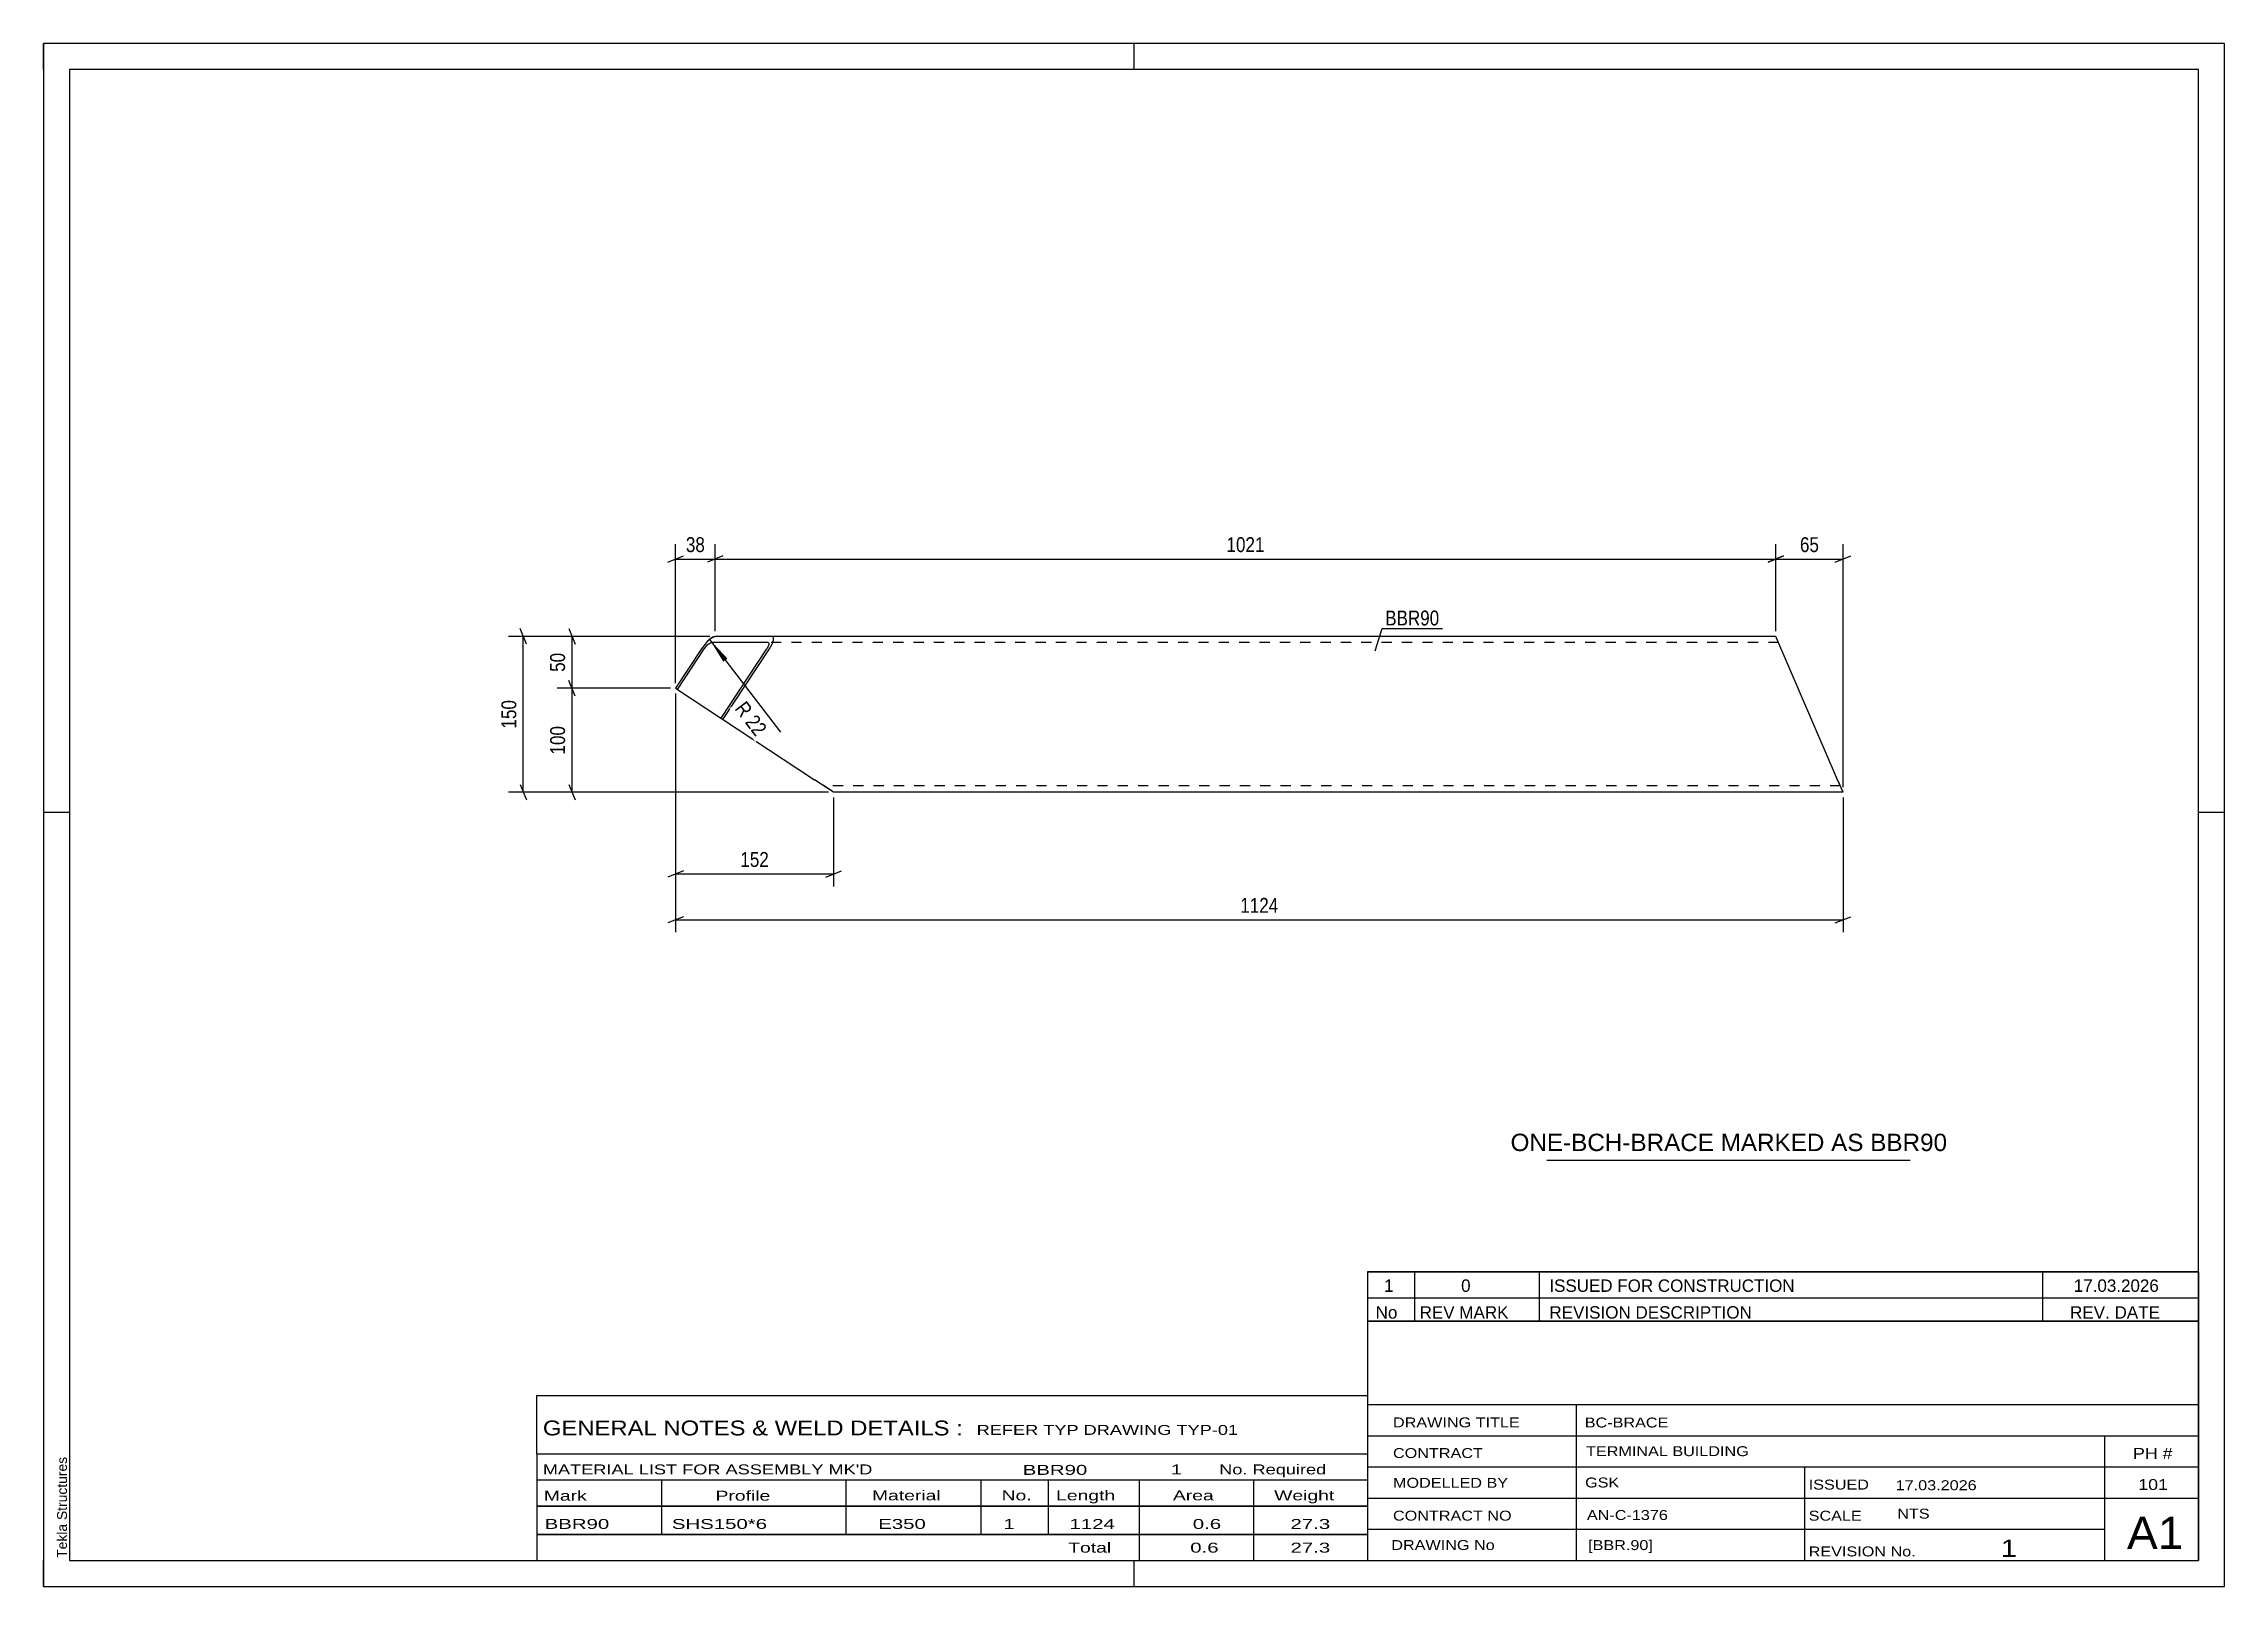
# Model space of a CAD drawing. Header units: millimetres. Extents: x 0 to 420, y 0 to 297.
import ezdxf

# ---------------------------------------------------------------- set-up
doc = ezdxf.new("R2010")
doc.units = ezdxf.units.MM
doc.linetypes.add('DXK_LINE_DOT2', pattern=[3.9198, 1.9599, -1.9599])
doc.styles.add('Arial', font='ARIAL.TTF', dxfattribs={"height": 0.2})
doc.styles.add('Arial Narrow', font='ARIALN.TTF', dxfattribs={"height": 0.2})

# ---------------------------------------------------------------- blocks, each defined once
blk = doc.blocks.new('Unknown-580742586-1161')
at = {"color": 5, "linetype": 'Continuous'}
for p, q in [((420, 297), (0, 297)), ((0, 297), (0, 0)), ((0, 292), (0, 297)), ((210, 292), (210, 297)), ((420, 0), (420, 297)), ((415, 292), (5, 292)), ((5, 292), (5, 5)), ((415, 5), (415, 292)), ((5, 149), (0, 149)), ((420, 149), (415, 149)), ((0, 0), (0, 5)), ((5, 5), (415, 5)), ((210, 0), (210, 5)), ((0, 0), (420, 0))]:
    blk.add_line(p, q, dxfattribs=at)
at = {"color": 174, "linetype": 'Continuous', "style": 'Arial'}
blk.add_text('Tekla Structures', height=1.9102, rotation=90, dxfattribs=at).set_placement((4.5, 5.5))
blk = doc.blocks.new('Part-580742586-1270 - 1252')
at = {"color": 2, "linetype": 'Continuous'}
for p, q in [((127.4, 181.41), (126.72, 180.49)), ((127.24, 180.49), (127.58, 180.95)), ((128.14, 182.19), (127.4, 181.41)), ((127.58, 180.95), (127.95, 181.34)), ((127.95, 181.34), (128.29, 181.6)), ((128.82, 182.71), (128.14, 182.19)), ((128.29, 181.6), (128.55, 181.69)), ((139.53, 181.69), (128.55, 181.69)), ((129.34, 182.89), (128.82, 182.71)), ((333.61, 182.89), (129.34, 182.89)), ((139.52, 180.95), (139.26, 180.49)), ((139.67, 181.34), (139.52, 180.95)), ((139.53, 181.69), (139.67, 181.6)), ((139.67, 181.6), (139.67, 181.34)), ((139.79, 180.49), (140.31, 181.41)), ((140.31, 181.41), (140.6, 182.19)), ((140.6, 182.71), (140.32, 182.89)), ((140.6, 182.19), (140.6, 182.71)), ((345.52, 155.29), (333.61, 182.89)), ((126.72, 180.49), (121.72, 172.9)), ((122.09, 172.66), (127.24, 180.49)), ((130.48, 167.14), (139.26, 180.49)), ((130.84, 166.9), (139.79, 180.49)), ((121.72, 172.9), (148.49, 155.29)), ((152.14, 152.89), (148.49, 155.29)), ((346.55, 152.89), (152.14, 152.89)), ((346.55, 152.89), (345.52, 155.29))]:
    blk.add_line(p, q, dxfattribs=at)
at = {"color": 7, "linetype": 'DXK_LINE_DOT2'}
for p, q in [((334.13, 181.69), (139.53, 181.69)), ((151.86, 153.07), (148.49, 155.29)), ((346.03, 154.09), (150.31, 154.09)), ((346, 154.18), (345.72, 154.83)), ((346.03, 154.09), (346, 154.18))]:
    blk.add_line(p, q, dxfattribs=at)
blk = doc.blocks.new('StraightDimension-580742586-1386 - 1252')
at = {"color": 7, "linetype": 'Continuous'}
for p, q in [((335.11, 198.37), (332.11, 197.17)), ((333.61, 183.89), (333.61, 200.62)), ((333.61, 197.77), (346.55, 197.77)), ((345.05, 197.17), (348.05, 198.37)), ((346.55, 153.89), (346.55, 200.62))]:
    blk.add_line(p, q, dxfattribs=at)
at = {"color": 0}
blk.add_wipeout([(342.51, 198.52), (342.51, 202.72), (337.66, 202.72), (337.66, 198.52)], dxfattribs=at)
at = {"color": 3, "style": 'Arial Narrow'}
blk.add_text('65', height=2.863, dxfattribs=at).set_placement((338.26, 199.12))
blk = doc.blocks.new('StraightDimension-580742586-1354 - 1252')
at = {"color": 7, "linetype": 'Continuous'}
for p, q in [((121.72, 171.9), (121.72, 125.92)), ((346.55, 151.89), (346.55, 125.92)), ((123.22, 128.92), (120.22, 127.72)), ((121.72, 128.32), (346.55, 128.32)), ((345.05, 127.72), (348.05, 128.92))]:
    blk.add_line(p, q, dxfattribs=at)
at = {"color": 0}
blk.add_wipeout([(238.39, 129.07), (238.39, 133.27), (229.88, 133.27), (229.88, 129.07)], dxfattribs=at)
at = {"color": 3, "style": 'Arial Narrow'}
blk.add_text('1124', height=2.863, dxfattribs=at).set_placement((230.48, 129.67))
blk = doc.blocks.new('StraightDimension-580742586-1421 - 1252')
at = {"color": 7, "linetype": 'Continuous'}
for p, q in [((121.72, 171.9), (121.72, 134.76)), ((152.14, 151.89), (152.14, 134.76)), ((123.22, 137.76), (120.22, 136.56)), ((121.72, 137.16), (152.14, 137.16)), ((150.64, 136.56), (153.64, 137.76))]:
    blk.add_line(p, q, dxfattribs=at)
at = {"color": 0}
blk.add_wipeout([(140.27, 137.91), (140.27, 142.11), (133.59, 142.11), (133.59, 137.91)], dxfattribs=at)
at = {"color": 3, "style": 'Arial Narrow'}
blk.add_text('152', height=2.863, dxfattribs=at).set_placement((134.19, 138.51))
blk = doc.blocks.new('RadiusDimension-580742586-1469 - 1252')
at = {"linetype": 'Continuous'}
blk.add_hatch(color=7, dxfattribs=at).paths.add_polyline_path([(130.9, 178.01), (128.26, 182.29), (131.7, 178.62)])
at = {"color": 7, "linetype": 'Continuous'}
blk.add_line((128.26, 182.29), (141.89, 164.45), dxfattribs=at)
blk.add_arc((130.92, 178.8), 4.38, 111.1842, 143.5384, dxfattribs=at)
at = {"color": 0}
blk.add_wipeout([(137.08, 162.58), (140.42, 165.13), (135.48, 171.6), (132.14, 169.06)], dxfattribs=at)
at = {"color": 3, "style": 'Arial Narrow'}
blk.add_text('R 22', height=2.863, rotation=-52.6376, dxfattribs=at).set_placement((132.98, 168.94))
blk = doc.blocks.new('StraightDimension-580742586-1388 - 1252')
at = {"color": 7, "linetype": 'Continuous'}
for p, q in [((120.22, 197.17), (123.22, 198.37)), ((121.72, 173.9), (121.72, 200.62)), ((121.72, 197.77), (129.34, 197.77)), ((130.84, 198.37), (127.84, 197.17)), ((129.34, 183.89), (129.34, 200.62))]:
    blk.add_line(p, q, dxfattribs=at)
at = {"color": 0}
blk.add_wipeout([(127.96, 198.52), (127.96, 202.72), (123.1, 202.72), (123.1, 198.52)], dxfattribs=at)
at = {"color": 3, "style": 'Arial Narrow'}
blk.add_text('38', height=2.863, dxfattribs=at).set_placement((123.7, 199.12))
blk = doc.blocks.new('StraightDimension-580742586-1387 - 1252')
at = {"color": 7, "linetype": 'Continuous'}
for p, q in [((130.84, 198.37), (127.84, 197.17)), ((129.34, 183.89), (129.34, 200.62)), ((129.34, 197.77), (333.61, 197.77)), ((332.11, 197.17), (335.11, 198.37)), ((333.61, 183.89), (333.61, 200.62))]:
    blk.add_line(p, q, dxfattribs=at)
at = {"color": 0}
blk.add_wipeout([(235.73, 198.52), (235.73, 202.72), (227.22, 202.72), (227.22, 198.52)], dxfattribs=at)
at = {"color": 3, "style": 'Arial Narrow'}
blk.add_text('1021', height=2.863, dxfattribs=at).set_placement((227.82, 199.12))
blk = doc.blocks.new('StraightDimension-580742586-1441 - 1252')
at = {"color": 7, "linetype": 'Continuous'}
for p, q in [((128.34, 182.89), (98.92, 182.89)), ((101.17, 184.39), (102.37, 181.39)), ((101.77, 172.9), (101.77, 182.89)), ((120.72, 172.9), (98.92, 172.9)), ((102.37, 171.4), (101.17, 174.4))]:
    blk.add_line(p, q, dxfattribs=at)
at = {"color": 0}
blk.add_wipeout([(101.02, 180.32), (96.82, 180.32), (96.82, 175.46), (101.02, 175.46)], dxfattribs=at)
at = {"color": 3, "style": 'Arial Narrow'}
blk.add_text('50', height=2.863, rotation=90.0002, dxfattribs=at).set_placement((100.42, 176.06))
blk = doc.blocks.new('StraightDimension-580742586-1442 - 1252')
at = {"color": 7, "linetype": 'Continuous'}
for p, q in [((120.72, 172.9), (98.92, 172.9)), ((102.37, 171.4), (101.17, 174.4)), ((101.77, 152.89), (101.77, 172.9)), ((151.14, 152.89), (98.92, 152.89)), ((101.17, 154.39), (102.37, 151.39))]:
    blk.add_line(p, q, dxfattribs=at)
at = {"color": 0}
blk.add_wipeout([(101.02, 166.23), (96.82, 166.23), (96.82, 159.55), (101.02, 159.55)], dxfattribs=at)
at = {"color": 3, "style": 'Arial Narrow'}
blk.add_text('100', height=2.863, rotation=90.0002, dxfattribs=at).set_placement((100.42, 160.15))
blk = doc.blocks.new('StraightDimension-580742586-1458 - 1252')
at = {"color": 7, "linetype": 'Continuous'}
for p, q in [((128.34, 182.89), (89.53, 182.89)), ((92.98, 181.39), (91.78, 184.39)), ((92.38, 152.89), (92.38, 182.89)), ((151.14, 152.89), (89.53, 152.89)), ((91.78, 154.39), (92.98, 151.39))]:
    blk.add_line(p, q, dxfattribs=at)
at = {"color": 0}
blk.add_wipeout([(91.63, 171.23), (87.43, 171.23), (87.43, 164.55), (91.63, 164.55)], dxfattribs=at)
at = {"color": 3, "style": 'Arial Narrow'}
blk.add_text('150', height=2.863, rotation=90.0002, dxfattribs=at).set_placement((91.03, 165.15))
blk = doc.blocks.new('Unknown-580742586-1727')
at = {"color": 7, "linetype": 'Continuous'}
for p, q in [((255, 51.05), (255, 5)), ((255, 51.05), (415, 51.05)), ((415, 51), (415, 5)), ((255, 35), (415, 35)), ((295.14, 35), (295.14, 5)), ((255, 29), (415, 29)), ((397, 5.05), (397, 29.05)), ((255, 23), (415, 23)), ((339.14, 23), (339.14, 5)), ((255, 17), (415, 17)), ((255, 11), (397, 11)), ((255, 5), (415, 5))]:
    blk.add_line(p, q, dxfattribs=at)
at = {"color": 7, "style": 'Arial Narrow'}
for s, height, width, p in [('DRAWING TITLE', 1.9089, 1.425378, (259.88, 30.61)), ('BC-BRACE', 1.909, 1.425378, (296.81, 30.59)), ('CONTRACT', 1.909, 1.425378, (259.88, 24.71)), ('TERMINAL BUILDING', 1.9089, 1.425378, (297.06, 25.07)), ('MODELLED BY', 1.9089, 1.425378, (259.88, 18.98)), ('GSK', 1.909, 1.425378, (296.88, 19.04)), ('ISSUED', 1.909, 1.425378, (339.94, 18.64)), ('17.03.2026', 1.909, 1.425378, (356.69, 18.52)), ('CONTRACT NO', 1.9089, 1.425378, (259.88, 12.66)), ('AN-C-1376', 1.909, 1.425378, (297.23, 12.78)), ('SCALE', 1.909, 1.425378, (339.94, 12.65)), ('A1', 6.204, 1.25, (401.24, 7.2)), ('DRAWING No', 1.909, 1.425378, (259.56, 7)), ('[BBR.90]', 1.909, 1.425378, (297.46, 6.99)), ('1', 3.34, 1.5, (376.91, 5.68)), ('REVISION No.', 1.9089, 1.425378, (339.94, 5.77))]:
    blk.add_text(s, height=height, dxfattribs=dict(at, width=width)).set_placement(p)
at = {"color": 7, "linetype": 'Continuous', "style": 'Arial Narrow'}
for s, height, width, p in [('PH #', 2.1, 1.42538, (402.4, 24.55)), ('101', 2.1, 1.42538, (403.41, 18.55)), ('NTS', 1.909, 1.425378, (357, 13.05))]:
    blk.add_text(s, height=height, dxfattribs=dict(at, width=width)).set_placement(p)
blk = doc.blocks.new('Unknown-580742586-1728')
at = {"color": 7, "linetype": 'Continuous'}
for p, q in [((255, 60.55), (415, 60.55)), ((415, 60.55), (255, 60.55)), ((255, 60.55), (255, 55.55)), ((264, 60.55), (264, 55.55)), ((288, 60.55), (288, 55.55)), ((385, 60.55), (385, 55.55)), ((415, 60.55), (415, 55.55)), ((255, 55.55), (415, 55.55)), ((255, 55.55), (255, 51.05)), ((255, 55.55), (415, 55.55)), ((264, 55.55), (264, 51.05)), ((288, 55.55), (288, 51.05)), ((385, 55.55), (385, 51.05)), ((415, 55.55), (415, 51.05)), ((415, 51.05), (255, 51.05))]:
    blk.add_line(p, q, dxfattribs=at)
at = {"color": 7, "linetype": 'Continuous', "style": 'Arial Narrow'}
for s, height, width, p in [('1', 2.39, 1.196471, (258.16, 56.7)), ('0', 2.39, 1.196471, (273, 56.7)), ('ISSUED FOR CONSTRUCTION', 2.3861, 1.196471, (290, 56.7)), ('17.03.2026', 2.386, 1.196471, (391, 56.7)), ('No', 2.386, 1.2, (256.54, 51.55)), ('REV MARK', 2.386, 1.2, (265, 51.55)), ('REVISION DESCRIPTION', 2.3861, 1.2, (290, 51.55)), ('REV. DATE', 2.386, 1.2, (390.28, 51.55))]:
    blk.add_text(s, height=height, dxfattribs=dict(at, width=width)).set_placement(p)
blk = doc.blocks.new('Unknown-580742586-1729')
at = {"color": 7, "linetype": 'Continuous'}
for p, q in [((95, 36.75), (255, 36.75)), ((95, 25.5), (95, 36.75)), ((255, 36.75), (255, 25.5)), ((95, 25.5), (255, 25.5)), ((95, 25.5), (95, 20.5)), ((255, 25.5), (255, 20.5)), ((95, 20.5), (255, 20.5)), ((95, 20.5), (95, 15.5)), ((119, 20.5), (119, 15.5)), ((154.5, 20.5), (154.5, 15.5)), ((180.5, 20.5), (180.5, 15.5)), ((193.5, 20.5), (193.5, 15.5)), ((211, 20.5), (211, 15.5)), ((233, 20.5), (233, 15.5)), ((255, 20.5), (255, 15.5)), ((95, 15.5), (255, 15.5)), ((95, 15.45), (95, 10.05)), ((95, 15.45), (255, 15.45)), ((119, 15.5), (119, 10)), ((154.5, 15.5), (154.5, 10)), ((180.5, 15.5), (180.5, 10)), ((193.5, 15.5), (193.5, 10)), ((211, 15.5), (211, 10)), ((233, 15.5), (233, 10)), ((255, 15.45), (255, 10.05)), ((95, 10.05), (255, 10.05)), ((95, 10), (255, 10)), ((95, 10), (95, 5)), ((211, 10), (211, 5)), ((233, 10), (233, 5)), ((255, 10), (255, 5)), ((95, 5), (255, 5))]:
    blk.add_line(p, q, dxfattribs=at)
at = {"color": 7, "style": 'Arial Narrow'}
for s, height, width, p in [('GENERAL NOTES & WELD DETAILS :', 2.8633, 1.4, (96.15, 29.06)), ('REFER TYP DRAWING TYP-01', 1.9089, 1.6, (179.7, 29.16)), ("MATERIAL LIST FOR ASSEMBLY MK'D", 1.9089, 1.6, (96.15, 21.56)), ('BBR90', 1.909, 1.794707, (188.57, 21.47)), ('1', 1.91, 1.794707, (217.08, 21.56)), ('No. Required', 1.9089, 1.6, (226.41, 21.56)), ('Mark', 1.909, 1.7, (96.34, 16.5)), ('Profile', 1.909, 1.7, (129.41, 16.5)), ('Material', 1.909, 1.7, (159.54, 16.56)), ('No.', 1.909, 1.7, (184.5, 16.56)), ('Length', 1.909, 1.7, (195, 16.56)), ('Area', 1.909, 1.7, (217.5, 16.56)), ('Weight', 1.909, 1.7, (237, 16.56))]:
    blk.add_text(s, height=height, dxfattribs=dict(at, width=width)).set_placement(p)
at = {"color": 7, "linetype": 'Continuous', "style": 'Arial Narrow'}
for s, height, width, p in [('BBR90', 1.909, 1.794707, (96.5, 11.06)), ('SHS150*6', 1.909, 1.794707, (121, 11.06)), ('E350', 1.909, 1.794707, (160.74, 11.06)), ('1', 1.91, 1.794707, (184.86, 11.06)), ('1124', 1.909, 1.794707, (197.58, 11.06)), ('0.6', 1.909, 1.794707, (221.32, 11.06)), ('27.3', 1.909, 1.794707, (240.14, 11.06)), ('Total', 1.909, 1.7, (197.33, 6.5)), ('0.6', 1.909, 1.794707, (220.83, 6.5)), ('27.3', 1.909, 1.794707, (240.14, 6.5))]:
    blk.add_text(s, height=height, dxfattribs=dict(at, width=width)).set_placement(p)
blk = doc.blocks.new('Unknown-580742586-1730')
at = {"color": 7, "linetype": 'Continuous'}
blk.add_line((289.5, 82.05), (359.5, 82.05), dxfattribs=at)
at = {"color": 7, "style": 'Arial'}
blk.add_text('ONE-BCH-BRACE MARKED AS BBR90', height=3.3428, dxfattribs=at).set_placement((282.52, 83.8))
blk = doc.blocks.new('Mark-580742586-1265 - 1252')
at = {"color": 0}
blk.add_wipeout([(268.79, 184.99), (268.79, 187.99), (258.38, 187.99), (258.38, 184.99)], dxfattribs=at)
blk.add_wipeout([(268.79, 184.99), (268.79, 187.99), (258.38, 187.99), (258.38, 184.99)], dxfattribs=at)
at = {"color": 30, "linetype": 'Continuous'}
for p, q in [((256.47, 180.08), (257.78, 184.39)), ((257.78, 184.39), (269.39, 184.39))]:
    blk.add_line(p, q, dxfattribs=at)
at = {"color": 3, "style": 'Arial Narrow'}
blk.add_text('BBR90', height=2.863, dxfattribs=at).set_placement((258.38, 184.99))

msp = doc.modelspace()

# ---------------------------------------------------------------- block references
for name in ['Unknown-580742586-1161', 'Part-580742586-1270 - 1252', 'Unknown-580742586-1730', 'Unknown-580742586-1728', 'Unknown-580742586-1727', 'Unknown-580742586-1729']:
    msp.add_blockref(name, (0, 0))

# ---------------------------------------------------------------- next in the draw order: block references
msp.add_blockref('StraightDimension-580742586-1386 - 1252', (0, 0))

# ---------------------------------------------------------------- next in the draw order: block references
msp.add_blockref('StraightDimension-580742586-1354 - 1252', (0, 0))

# ---------------------------------------------------------------- next in the draw order: block references
msp.add_blockref('StraightDimension-580742586-1421 - 1252', (0, 0))

# ---------------------------------------------------------------- next in the draw order: block references
msp.add_blockref('RadiusDimension-580742586-1469 - 1252', (0, 0))

# ---------------------------------------------------------------- next in the draw order: block references
msp.add_blockref('StraightDimension-580742586-1388 - 1252', (0, 0))

# ---------------------------------------------------------------- next in the draw order: block references
msp.add_blockref('StraightDimension-580742586-1387 - 1252', (0, 0))

# ---------------------------------------------------------------- next in the draw order: block references
for name in ['Mark-580742586-1265 - 1252', 'StraightDimension-580742586-1441 - 1252']:
    msp.add_blockref(name, (0, 0))

# ---------------------------------------------------------------- next in the draw order: block references
msp.add_blockref('StraightDimension-580742586-1442 - 1252', (0, 0))

# ---------------------------------------------------------------- next in the draw order: block references
msp.add_blockref('StraightDimension-580742586-1458 - 1252', (0, 0))

doc.saveas('drawing.dxf')
